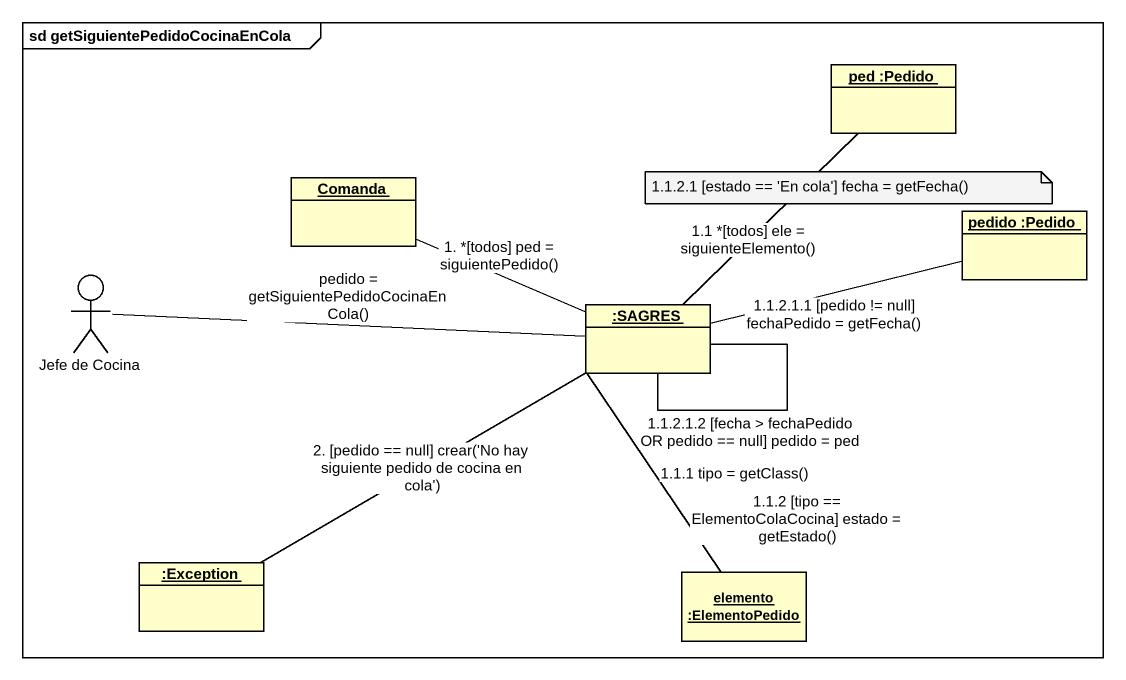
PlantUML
@startuml
mainframe sd getSiguientePedidoCocinaEnCola
allowmixing
hide circle
hide empty members
object "ped :Pedido" as ped_Pedido
object Comanda
object "pedido :Pedido" as pedido_Pedido
actor "Jefe de Cocina" as Jefe_de_Cocina
object ":SAGRES" as SAGRES
object ":Exception" as Exception_
object "elemento :ElementoPedido" as elemento_ElementoPedido
pedido_Pedido -left- SAGRES : 1.1.2.1.1 [pedido != null] fechaPedido = getFecha()
Jefe_de_Cocina -right- SAGRES : pedido = getSiguientePedidoCocinaEnCola()
SAGRES -up- ped_Pedido : 1.1 *[todos] ele = siguienteElemento()
SAGRES -left- Comanda : 1. *[todos] ped = siguientePedido()
SAGRES -- SAGRES : 1.1.2.1.2 [fecha > fechaPedido OR pedido == null] pedido = ped
SAGRES -left- Exception_ : 2. [pedido == null] crear('No hay siguiente pedido de cocina en cola')
SAGRES -- elemento_ElementoPedido : 1.1.1 tipo = getClass()
SAGRES -- elemento_ElementoPedido : 1.1.2 [tipo == ElementoColaCocina] estado = getEstado()
note as N1
  1.1.2.1 [estado == 'En cola'] fecha = getFecha()
end note
@enduml
